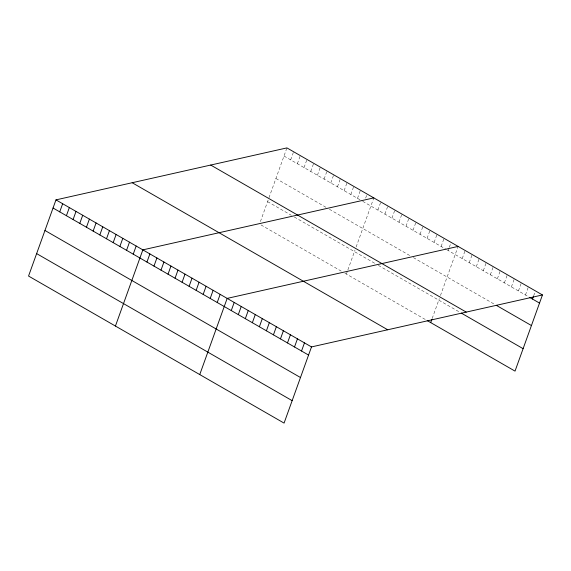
<?xml version="1.0" encoding="UTF-8"?>
<svg xmlns="http://www.w3.org/2000/svg" width="571" height="571" viewBox="0 0 571 571"><rect width="100%" height="100%" fill="white"/><g stroke="black" fill="none" stroke-linecap="round" stroke-linejoin="round"><path stroke-width="0.43" stroke-dasharray="2.85 2.14" d="M260.405 221.584L268.698 198.537M268.977 197.766L286.928 147.896M290.682 159.887L293.615 151.743M297.363 163.734L300.296 155.59M304.043 167.581L306.977 159.437M310.731 171.421L313.657 163.285M317.412 175.268L320.345 167.132M324.092 179.116L327.026 170.972M330.78 182.963L333.707 174.819M337.461 186.81L340.395 178.666M344.142 190.657L347.075 182.513M350.83 194.497L353.756 186.36M357.51 198.344L360.444 190.207M365.661 198.123L367.124 194.047M346.383 274.073L347.582 270.747M347.875 269.912L355.019 250.077M356.133 246.993L373.805 197.894M377.902 210.078L380.836 201.941M384.925 214.125L387.859 205.981M391.956 218.172L394.889 210.028M398.979 222.212L401.913 214.068M406.01 226.259L408.943 218.115M413.033 230.299L415.966 222.162M420.063 234.346L422.997 226.202M427.087 238.385L430.02 230.249M434.117 242.432L437.051 234.288M441.14 246.472L444.074 238.335M448.171 250.519L449.049 248.078M449.341 247.264L451.104 242.375M432.197 318.44L439.342 298.604M440.455 295.521L458.128 246.422M462.225 258.606L465.158 250.462M469.248 262.653L472.181 254.509M476.278 266.693L479.212 258.556M483.302 270.74L486.235 262.596M490.332 274.779L493.265 266.643M497.355 278.826L500.289 270.683M504.386 282.866L507.319 274.73M511.409 286.913L514.343 278.769M518.439 290.96L521.373 282.816M525.463 295L528.396 286.863M533.664 295.785L535.127 291.717M284.001 156.04L361.964 200.906M362.706 201.335L446.065 249.306M446.765 249.713L528.982 297.02M275.914 178.495L326.405 207.551M329.374 209.257L410.578 255.986M413.383 257.607L494.9 304.514M267.585 201.627L291.346 215.296M294.315 217.009L375.547 263.752M378.352 265.372L459.869 312.28M260.99 224.931L341.187 271.082M344.898 273.216L425.788 319.767"/><path stroke-width="0.86" d="M542.45 294.95L286.928 147.896L55.972 199.879L28.55 276.05L284.072 423.104L311.495 346.925L542.45 294.95L515.028 371.121L427.187 320.574M59.727 211.862L62.66 203.726M66.407 215.71L69.341 207.566M73.095 219.557L76.022 211.413M79.776 223.404L82.709 215.26M86.457 227.244L89.39 219.107M93.144 231.091L96.071 222.954M99.825 234.938L102.759 226.794M106.506 238.785L109.439 230.641M113.186 242.632L116.12 234.488M119.874 246.479L122.801 238.335M126.555 250.319L129.489 242.183M133.236 254.166L136.169 246.03M115.428 326.048L142.85 249.87L373.805 197.894M146.947 262.06L149.88 253.917M153.977 266.1L156.904 257.964M161.001 270.147L163.934 262.003M168.031 274.187L170.957 266.05M175.054 278.234L177.988 270.09M182.085 282.274L185.011 274.137M189.108 286.321L192.042 278.177M196.138 290.368L199.065 282.224M203.162 294.408L206.095 286.271M210.192 298.455L213.119 290.311M217.216 302.494L220.149 294.358M199.75 374.576L227.172 298.397L458.128 246.422M231.269 310.581L234.203 302.444M238.3 314.628L241.226 306.484M245.323 318.675L248.257 310.531M252.353 322.715L255.28 314.571M259.377 326.762L262.31 318.618M266.407 330.802L269.334 322.665M273.43 334.849L276.364 326.705M280.461 338.889L283.387 330.752M287.484 342.935L290.418 334.792M294.515 346.975L297.441 338.839M301.538 351.022L304.471 342.878M430.705 322.601L431.897 319.275M532.493 299.047L533.371 296.606M529.681 297.427L539.516 303.087M496.299 305.321L531.437 325.541M210.713 165.055L466.236 312.101M461.275 313.086L523.107 348.674M132.186 182.727L387.709 329.774M55.972 199.879L311.495 346.925M53.046 208.015L308.568 355.069M44.959 230.47L300.482 377.517M36.63 253.603L292.152 400.649"/></g></svg>
